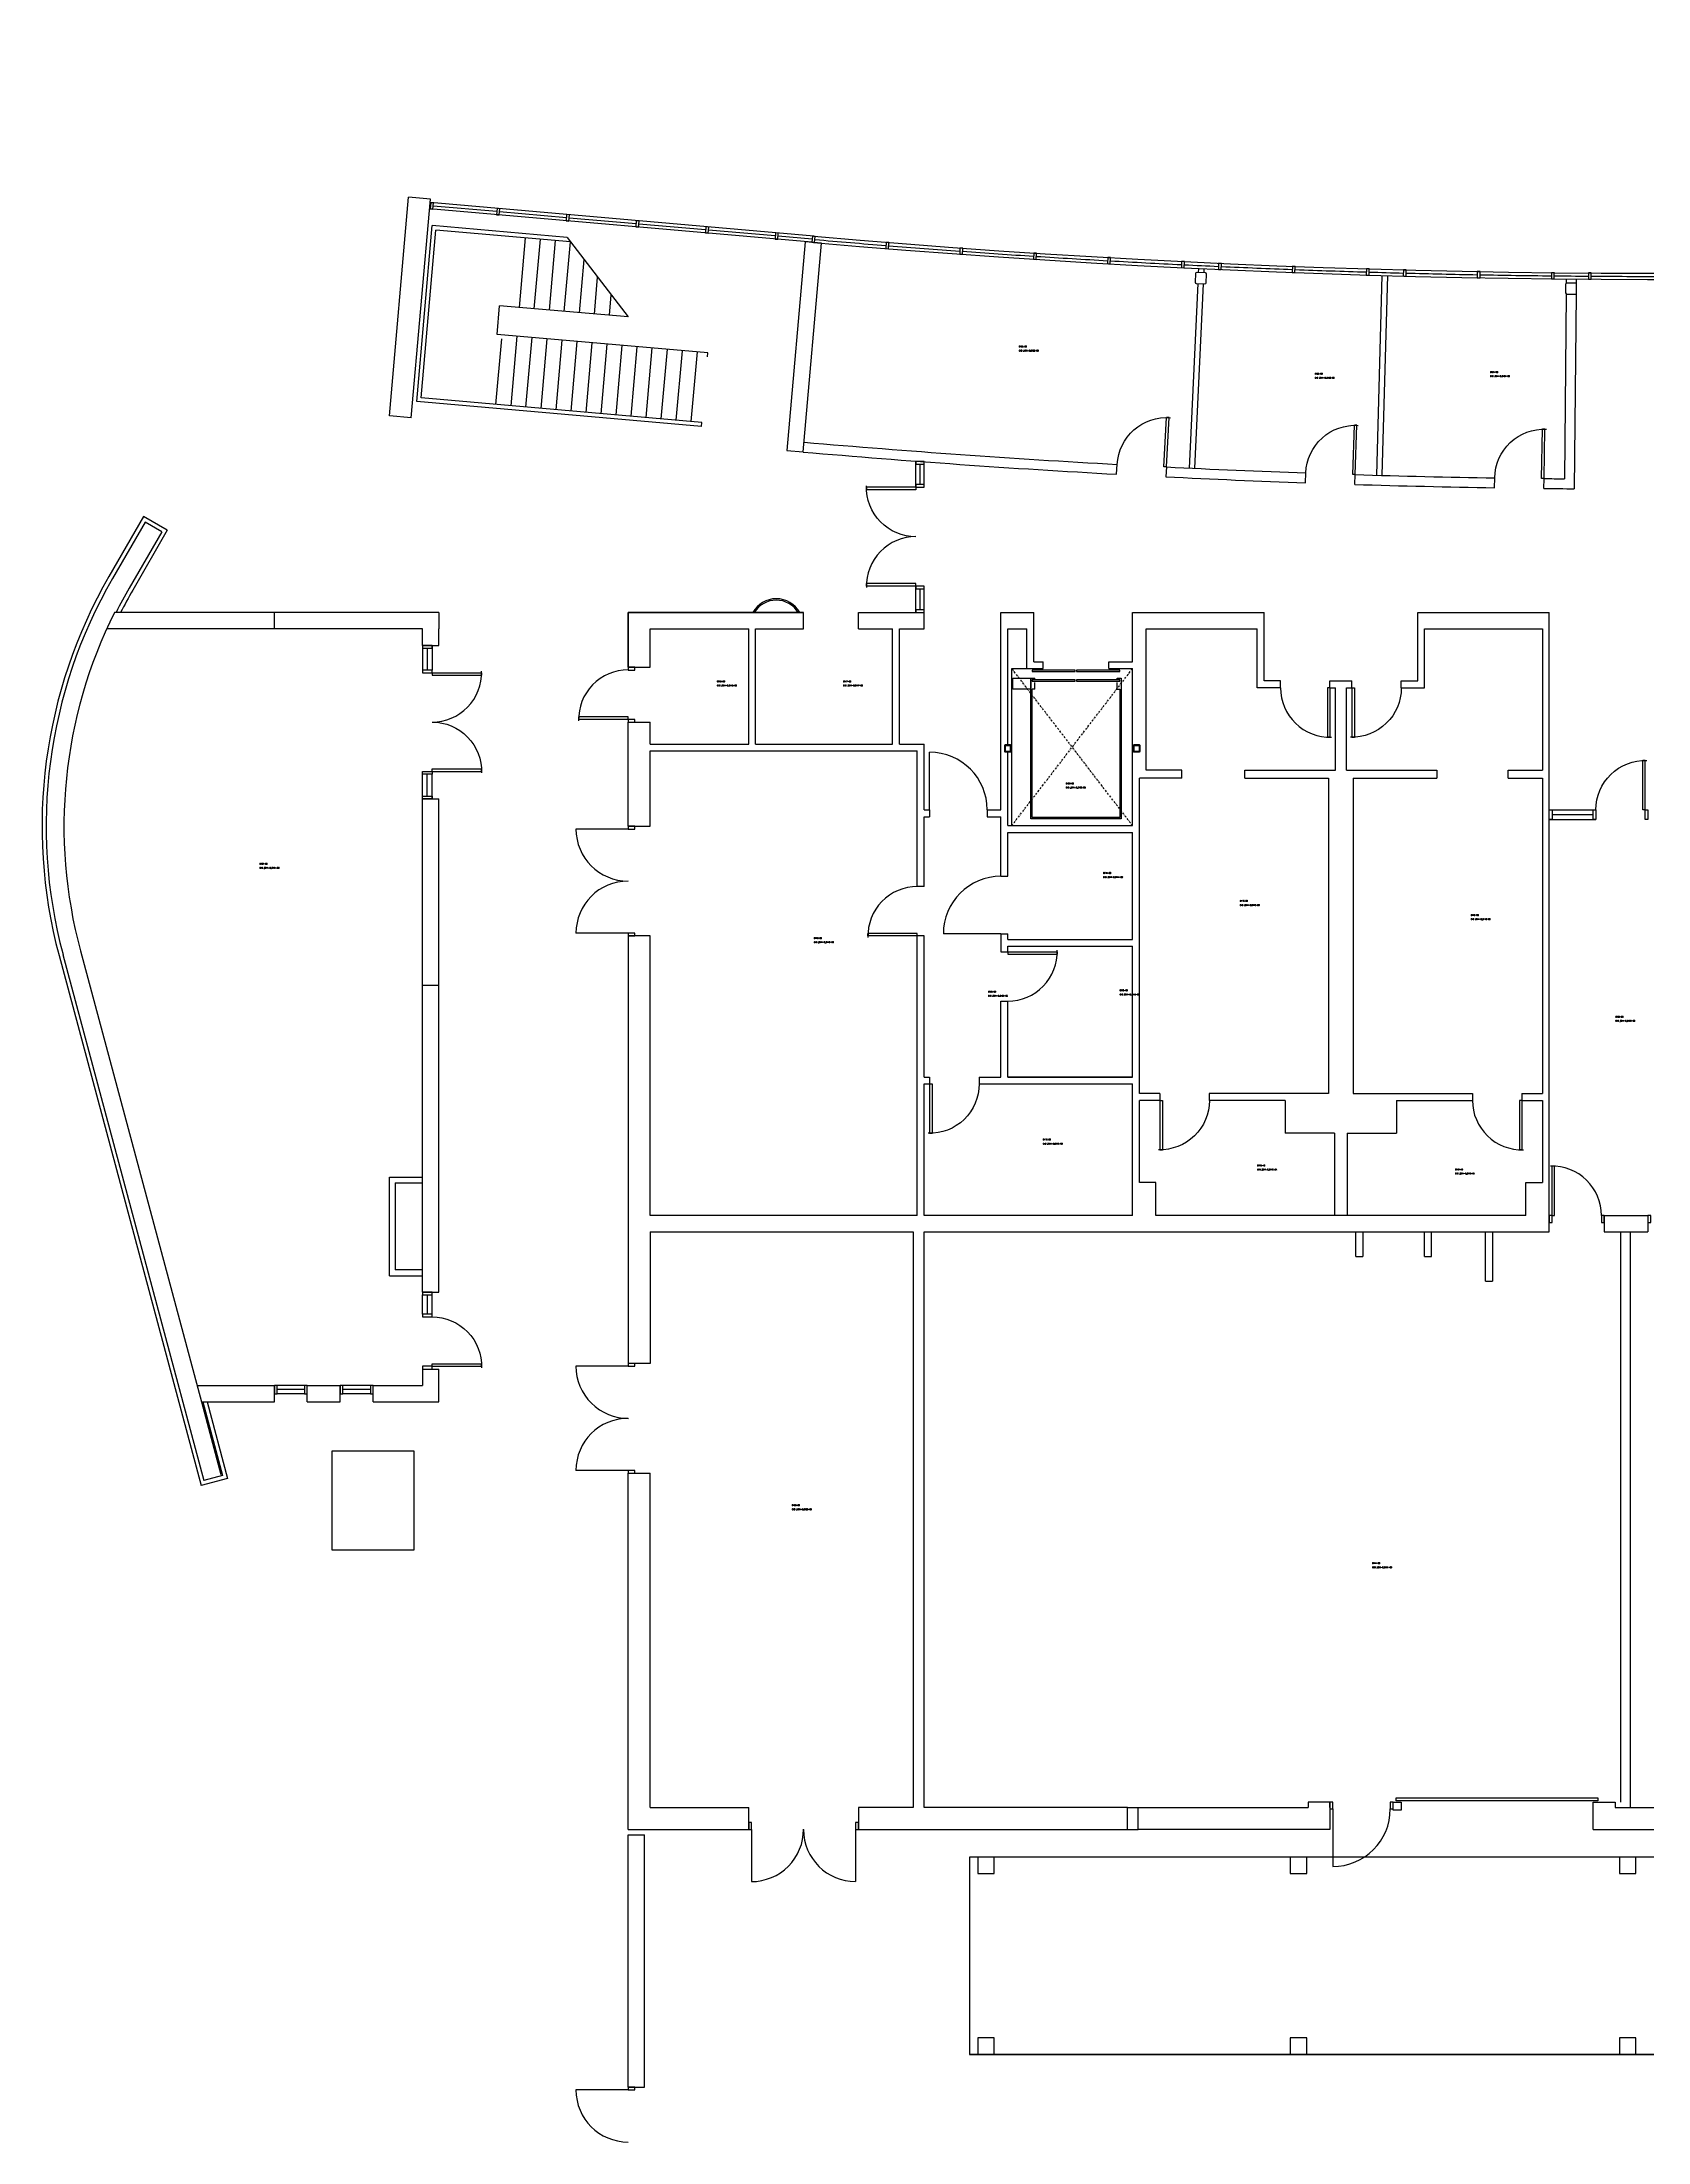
# Model space of a CAD drawing. Header units: inches. Extents: x -3087 to 2347, y -254 to 3466.
# Drawn here: x -2828 to -1656, y 1928 to 3460 of the extents above; entities that cross this region are included whole.
import ezdxf

# ---------------------------------------------------------------- set-up
doc = ezdxf.new("R2010")
doc.units = ezdxf.units.IN
doc.header["$LTSCALE"] = 10
doc.header["$MEASUREMENT"] = 0
doc.linetypes.add('DASHDOT2', pattern=[0.5, 0.25, -0.125, 0, -0.125])
doc.linetypes.add('HIDDEN2', pattern=[0.1875, 0.125, -0.0625])
for name, color, linetype in [('A-DOOR', 2, 'CONTINUOUS'), ('A-FLOR', 3, 'CONTINUOUS'), ('A-GLAZ', 1, 'CONTINUOUS'), ('A-GLAZ-SILL', 2, 'CONTINUOUS'), ('A-IDEN-CNUM', 7, 'CONTINUOUS'), ('A-IDEN-RNUM', 7, 'CONTINUOUS'), ('A-SITE', 3, 'CONTINUOUS'), ('A-WALL', 5, 'CONTINUOUS')]:
    doc.layers.add(name, color=color, linetype=linetype)
doc.styles.add('ROOMSNUMBER', font='TXT.SHX', dxfattribs={"height": 1})

msp = doc.modelspace()

# ---------------------------------------------------------------- linework, layer by layer
at = {"layer": 'A-DOOR'}
for p, q in [((-2009.1, 3150.3), (-2007.2, 3186.2)), ((-2007.3, 3150.2), (-2005.4, 3186.2)), ((-2005.4, 3186.2), (-2007.2, 3186.2)), ((-1871.4, 3144.7), (-1870.1, 3180.7)), ((-1868.3, 3180.6), (-1870.1, 3180.7)), ((-1869.6, 3144.6), (-1868.3, 3180.6)), ((-1733.6, 3141.8), (-1733, 3177.8)), ((-1731.2, 3177.7), (-1733, 3177.8)), ((-1731.8, 3141.7), (-1731.2, 3177.7)), ((-2007.3, 3150.2), (-2009.1, 3150.3)), ((-1869.6, 3144.6), (-1871.4, 3144.7)), ((-1731.8, 3141.7), (-1733.6, 3141.8)), ((-2190, 3135.3), (-2226, 3135.3)), ((-2226, 3135.3), (-2226, 3133.5)), ((-2190, 3135.3), (-2226, 3135.3)), ((-2226, 3135.3), (-2226, 3133.5)), ((-2190, 3133.5), (-2226, 3133.5)), ((-2190, 3133.5), (-2226, 3133.5)), ((-2190, 3135.3), (-2190, 3133.5)), ((-2190, 3135.3), (-2190, 3133.5)), ((-2190, 3065.1), (-2226, 3065.1)), ((-2226, 3063.3), (-2226, 3065.1)), ((-2190, 3063.3), (-2190, 3065.1)), ((-2190, 3063.3), (-2226, 3063.3)), ((-2543, 3000), (-2507, 3000)), ((-2543, 3000), (-2543, 2998.2)), ((-2543, 2998.2), (-2507, 2998.2)), ((-2507, 3000), (-2507, 2998.2)), ((-1888, 2989), (-1889.8, 2989)), ((-1889.8, 2989), (-1889.8, 2953)), ((-1888, 2989), (-1888, 2953)), ((-1872, 2989), (-1872, 2953)), ((-1872, 2989), (-1870.2, 2989)), ((-1870.2, 2989), (-1870.2, 2953)), ((-2400, 2967.8), (-2436, 2967.8)), ((-2436, 2966), (-2436, 2967.8)), ((-2400, 2966), (-2436, 2966)), ((-2400, 2966), (-2400, 2967.8)), ((-1888, 2953), (-1889.8, 2953)), ((-1872, 2953), (-1870.2, 2953)), ((-2543, 2928), (-2543, 2929.8)), ((-2543, 2929.8), (-2507, 2929.8)), ((-2543, 2928), (-2507, 2928)), ((-2507, 2928), (-2507, 2929.8)), ((-1659.8, 2900), (-1659.8, 2936)), ((-1658, 2936), (-1659.8, 2936)), ((-1658, 2900), (-1658, 2936)), ((-1658, 2900), (-1659.8, 2900)), ((-2189, 2809.8), (-2225, 2809.8)), ((-2225, 2808), (-2225, 2809.8)), ((-2189, 2808), (-2225, 2808)), ((-2189, 2808), (-2189, 2809.8)), ((-2123, 2796.5), (-2087, 2796.5)), ((-2123, 2796.5), (-2123, 2794.7)), ((-2123, 2794.7), (-2087, 2794.7)), ((-2087, 2796.5), (-2087, 2794.7)), ((-2180, 2700), (-2180, 2664)), ((-2180, 2700), (-2178.2, 2700)), ((-2178.2, 2700), (-2178.2, 2664)), ((-2012, 2688), (-2012, 2652)), ((-2012, 2688), (-2010.2, 2688)), ((-2010.2, 2688), (-2010.2, 2652)), ((-1748, 2688), (-1749.8, 2688)), ((-1749.8, 2688), (-1749.8, 2652)), ((-1748, 2688), (-1748, 2652)), ((-2180, 2664), (-2178.2, 2664)), ((-2012, 2652), (-2010.2, 2652)), ((-1748, 2652), (-1749.8, 2652)), ((-1726, 2604), (-1726, 2640)), ((-1724.2, 2604), (-1724.2, 2640)), ((-1726, 2604), (-1724.2, 2604)), ((-2543, 2494), (-2543, 2495.8)), ((-2543, 2495.8), (-2507, 2495.8)), ((-2543, 2494), (-2507, 2494)), ((-2507, 2494), (-2507, 2495.8))]:
    msp.add_line(p, q, dxfattribs=at)
at = {"layer": 'A-DOOR', "ltscale": 0.5}
for p, q in [((-2180, 2900), (-2180, 2942)), ((-2400, 2886), (-2438, 2886)), ((-2400, 2810), (-2438, 2810)), ((-2128, 2809.5), (-2170, 2809.5)), ((-2400, 2494), (-2438, 2494)), ((-2400, 2418), (-2438, 2418)), ((-2310, 2156), (-2310, 2118)), ((-2234, 2156), (-2234, 2118)), ((-2400, 1966), (-2438, 1966))]:
    msp.add_line(p, q, dxfattribs=at)
at = {"layer": 'A-DOOR', "linetype": 'Continuous', "ltscale": 0.5}
msp.add_line((-1886, 2171), (-1886, 2129), dxfattribs=at)
at = {"layer": 'A-DOOR', "ltscale": 0.5}
for points in [[(-2400, 3002), (-2395, 3002), (-2395, 3004), (-2400, 3004)], [(-2400, 2964), (-2395, 2964), (-2395, 2966), (-2400, 2966)], [(-2400, 2886), (-2395, 2886), (-2395, 2888), (-2400, 2888)], [(-2400, 2808), (-2395, 2808), (-2395, 2810), (-2400, 2810)], [(-2400, 2494), (-2395, 2494), (-2395, 2496), (-2400, 2496)], [(-2400, 2416), (-2395, 2416), (-2395, 2418), (-2400, 2418)], [(-2310, 2156), (-2310, 2161), (-2312, 2161), (-2312, 2156)], [(-2232, 2156), (-2232, 2161), (-2234, 2161), (-2234, 2156)], [(-2400, 1966), (-2395, 1966), (-2395, 1968), (-2400, 1968)]]:
    msp.add_lwpolyline(points, close=True, dxfattribs=at)
at = {"layer": 'A-DOOR'}
for points in [[(-1728, 2599), (-1726, 2599), (-1726, 2604), (-1728, 2604)], [(-1690, 2599), (-1688, 2599), (-1688, 2604), (-1690, 2604)], [(-1656, 2599), (-1654, 2599), (-1654, 2604), (-1656, 2604)]]:
    msp.add_lwpolyline(points, close=True, dxfattribs=at)
at = {"layer": 'A-DOOR', "linetype": 'Continuous', "ltscale": 0.5}
for points in [[(-1888, 2171), (-1886, 2171), (-1886, 2176), (-1888, 2176)], [(-1844, 2171), (-1842, 2171), (-1842, 2176), (-1844, 2176)], [(-1692.6, 2177), (-1839.6, 2177), (-1839.6, 2179), (-1692.6, 2179)]]:
    msp.add_lwpolyline(points, close=True, dxfattribs=at)
at = {"layer": 'A-DOOR', "ltscale": 0.5}
for centre, radius, start, end in [((-2180, 2900), 42, 0, 90), ((-2400, 2886), 38, 180, 270), ((-2128, 2809.5), 42, 90, 180), ((-2400, 2810), 38, 90, 180), ((-2400, 2494), 38, 180, 270.3565), ((-2400, 2418), 38, 90, 180), ((-2310, 2156), 38, 270, 0.3565), ((-2234, 2156), 38, 180, 270), ((-2400, 1966), 38, 180, 270)]:
    msp.add_arc(centre, radius, start, end, dxfattribs=at)
at = {"layer": 'A-DOOR', "linetype": 'Continuous', "ltscale": 0.5}
msp.add_arc((-1886, 2171), 42, 270, 0, dxfattribs=at)
at = {"layer": 'A-DOOR', "extrusion": (0, 0, -1)}
for centre, major_axis, start_param, end_param in [((-2007.3, 3150.2), (-34.2, 11.1), -0.262701, 1.337888), ((-1869.6, 3144.6), (10.8, 34.3), 4.440546, 6.041135), ((-1731.8, 3141.7), (-27.5, 23.3), -0.686305, 0.914284), ((-2190, 3135.3), (-25.5, 25.5), 3.926991, 5.52758), ((-2190, 3135.3), (-25.5, 25.5), 3.926991, 5.52758), ((-1872, 2989), (25.5, 25.5), 0.785398, 2.385987), ((-2543, 2928), (-25.5, 25.5), 0.785398, 2.385987), ((-1658, 2900), (25.5, 25.5), 3.926991, 5.52758), ((-2180, 2700), (25.5, 25.5), 0.785398, 2.385987), ((-2012, 2688), (25.5, 25.5), 0.785398, 2.385987), ((-2543, 2494), (25.5, 25.5), -0.785398, 0.815191)]:
    msp.add_ellipse(centre, major_axis=major_axis, ratio=1, start_param=start_param, end_param=end_param, dxfattribs=at)
at = {"layer": 'A-DOOR'}
for centre, major_axis, start_param, end_param in [((-2190, 3063.3), (25.5, 25.5), 0.785398, 2.385987), ((-2543, 3000), (25.5, 25.5), 3.926991, 5.52758), ((-2400, 2966), (25.5, 25.5), 0.785398, 2.385987), ((-1888, 2989), (-25.5, 25.5), 0.785398, 2.385987), ((-2189, 2808), (25.5, 25.5), 0.785398, 2.385987), ((-2123, 2796.5), (25.5, 25.5), 3.926991, 5.52758), ((-1748, 2688), (-25.5, 25.5), 0.785398, 2.385987), ((-1726, 2604), (30.1, 19.8), 5.700734, 7.301323)]:
    msp.add_ellipse(centre, major_axis=major_axis, ratio=1, start_param=start_param, end_param=end_param, dxfattribs=at)
at = {"layer": 'A-FLOR'}
for p, q in [((-2554.1, 3197.8), (-2542.9, 3326.3)), ((-2444.5, 3317.7), (-2542.9, 3326.3)), ((-2550.9, 3200.5), (-2540.2, 3323)), ((-2442, 3314.4), (-2540.2, 3323)), ((-2479.3, 3266.5), (-2474.9, 3317.3)), ((-2468.4, 3265.5), (-2463.9, 3316.4)), ((-2457.4, 3264.6), (-2453, 3315.4)), ((-2446.5, 3263.6), (-2442, 3314.4)), ((-2435.5, 3262.7), (-2432.1, 3301.5)), ((-2424.6, 3261.7), (-2422.2, 3288.6)), ((-2495.6, 3246.9), (-2493.8, 3267.8)), ((-2399.9, 3259.6), (-2493.8, 3267.8)), ((-2413.6, 3260.8), (-2412.3, 3275.7)), ((-2492.4, 3243.6), (-2496.6, 3195.7)), ((-2341.8, 3233.4), (-2495.6, 3246.9)), ((-2481.2, 3245.6), (-2485.6, 3194.8)), ((-2470.2, 3244.6), (-2474.7, 3193.8)), ((-2459.3, 3243.7), (-2463.7, 3192.9)), ((-2448.3, 3242.7), (-2452.7, 3191.9)), ((-2437.3, 3241.8), (-2441.8, 3190.9)), ((-2426.4, 3240.8), (-2430.8, 3190)), ((-2415.4, 3239.8), (-2419.9, 3189)), ((-2404.5, 3238.9), (-2408.9, 3188.1)), ((-2393.5, 3237.9), (-2398, 3187.1)), ((-2382.6, 3237), (-2387, 3186.2)), ((-2371.6, 3236), (-2376, 3185.2)), ((-2360.6, 3235), (-2365.1, 3184.2)), ((-2349.7, 3234.1), (-2354.1, 3183.3)), ((-2342, 3230.4), (-2341.8, 3233.4)), ((-2346.5, 3179.6), (-2554.1, 3197.8)), ((-2346.2, 3182.6), (-2550.9, 3200.5)), ((-2346.5, 3179.6), (-2346.2, 3182.6)), ((-2104, 3008), (-2097.3, 3008)), ((-2109, 3003), (-2097.3, 3003))]:
    msp.add_line(p, q, dxfattribs=at)
at = {"layer": 'A-FLOR', "linetype": 'Continuous'}
for p, q in [((-2444.5, 3317.7), (-2399.9, 3259.6)), ((-2097.3, 3003), (-2097.3, 3008)), ((-2049.3, 3003), (-2049.3, 3008))]:
    msp.add_line(p, q, dxfattribs=at)
at = {"layer": 'A-FLOR', "ltscale": 0.5}
for p, q in [((-2120, 2888.5), (-2120, 3003)), ((-2120, 3003), (-2109, 3003)), ((-2106.3, 2893.5), (-2106.3, 2996)), ((-2106.3, 2893.5), (-2106.3, 2996)), ((-2106.3, 2996), (-2103.3, 2996)), ((-2106.3, 2996), (-2103.3, 2996)), ((-2105.3, 2894.5), (-2105.3, 2988)), ((-2105.3, 2894.5), (-2105.3, 2988)), ((-2103.3, 2988), (-2105.3, 2988)), ((-2103.3, 2988), (-2105.3, 2988)), ((-2103.3, 2995.4), (-2103.3, 2996)), ((-2103.3, 2995.4), (-2103.3, 2996)), ((-2103.3, 2988), (-2103.3, 2992.8)), ((-2103.3, 2988), (-2103.3, 2992.8)), ((-2043.3, 2996), (-2040.3, 2996)), ((-2043.3, 2996), (-2040.3, 2996)), ((-2043.3, 2995.4), (-2043.3, 2996)), ((-2043.3, 2995.4), (-2043.3, 2996)), ((-2043.3, 2988), (-2043.3, 2992.8)), ((-2043.3, 2988), (-2043.3, 2992.8)), ((-2043.3, 2988), (-2041.3, 2988)), ((-2041.3, 2988), (-2041.3, 2894.5)), ((-2041.3, 2988), (-2041.3, 2894.5)), ((-2040.3, 2996), (-2040.3, 2893.5)), ((-2040.3, 2996), (-2040.3, 2893.5)), ((-2040.3, 2893.5), (-2106.3, 2893.5)), ((-2040.3, 2893.5), (-2106.3, 2893.5)), ((-2041.3, 2894.5), (-2105.3, 2894.5)), ((-2041.3, 2894.5), (-2105.3, 2894.5))]:
    msp.add_line(p, q, dxfattribs=at)
at = {"layer": 'A-FLOR', "linetype": 'DASHDOT2', "ltscale": 0.5}
for p, q in [((-2120, 2888.5), (-2032, 3003)), ((-2032, 2888.5), (-2120, 3003))]:
    msp.add_line(p, q, dxfattribs=at)
at = {"layer": 'A-FLOR', "linetype": 'Continuous', "ltscale": 0.5}
msp.add_line((-2043.3, 2988), (-2041.3, 2988), dxfattribs=at)
at = {"layer": 'A-FLOR', "ltscale": 0.5}
for points in [[(-2106.3, 2996), (-2106.3, 2988), (-2119.3, 2988), (-2119.3, 2996), (-2106.3, 2996)], [(-2105.3, 3001.9), (-2105.3, 3000.9), (-2073.8, 3000.9), (-2073.8, 3001.9), (-2105.3, 3001.9)], [(-2105.3, 2994.9), (-2105.3, 2993.9), (-2073.8, 2993.9), (-2073.8, 2994.9), (-2105.3, 2994.9)], [(-2105.3, 2994.9), (-2105.3, 2993.9), (-2073.8, 2993.9), (-2073.8, 2994.9), (-2105.3, 2994.9)], [(-2072.8, 3001.9), (-2072.8, 3000.9), (-2041.3, 3000.9), (-2041.3, 3001.9), (-2072.8, 3001.9)], [(-2072.8, 2994.9), (-2072.8, 2993.9), (-2041.3, 2993.9), (-2041.3, 2994.9), (-2072.8, 2994.9)], [(-2072.8, 2994.9), (-2072.8, 2993.9), (-2041.3, 2993.9), (-2041.3, 2994.9), (-2072.8, 2994.9)]]:
    msp.add_lwpolyline(points, dxfattribs=at)
at = {"layer": 'A-GLAZ', "ltscale": 0.5}
for p, q in [((-2264.5, 3318.5), (-2544.4, 3343)), ((-2265.9, 3314.1), (-2544.8, 3338.5)), ((-2190, 3135.3), (-2190, 3154.5)), ((-2184, 3135.3), (-2184, 3153.9)), ((-2190, 3044), (-2190, 3063.3)), ((-2184, 3044), (-2184, 3063.3)), ((-2550, 3020), (-2550, 3002)), ((-2543, 3020), (-2543, 3002)), ((-2550, 2908), (-2550, 2926)), ((-2543, 2908), (-2543, 2926)), ((-1728, 2900), (-1694, 2900)), ((-1728, 2893), (-1694, 2893)), ((-2550, 2532), (-2550, 2546)), ((-2543, 2532), (-2543, 2546)), ((-2634, 2480), (-2658, 2480)), ((-2636, 2474), (-2656, 2474)), ((-2586, 2480), (-2610, 2480)), ((-2588, 2474), (-2608, 2474))]:
    msp.add_line(p, q, dxfattribs=at)
for radius in [7059, 7054.5]:
    msp.add_arc((-1648, 10346), radius, 264.98679, 282.55664, dxfattribs=at)
at = {"layer": 'A-GLAZ-SILL'}
for p, q in [((-2495.8, 3336.5), (-2542.1, 3340.5)), ((-2445, 3332), (-2493.8, 3336.3)), ((-2394.2, 3327.6), (-2443, 3331.8)), ((-2343.4, 3323.1), (-2392.2, 3327.4)), ((-2292.6, 3318.7), (-2341.4, 3322.9)), ((-2265.7, 3316.3), (-2290.6, 3318.5))]:
    msp.add_line(p, q, dxfattribs=at)
at = {"layer": 'A-GLAZ-SILL', "linetype": 'Continuous'}
for p, q in [((-2187, 3137.3), (-2187, 3152.1)), ((-2636, 2477), (-2656, 2477)), ((-2588, 2477), (-2608, 2477))]:
    msp.add_line(p, q, dxfattribs=at)
at = {"layer": 'A-GLAZ-SILL', "linetype": 'Continuous', "ltscale": 0.5}
msp.add_line((-2187, 3046), (-2187, 3061.3), dxfattribs=at)
at = {"layer": 'A-GLAZ-SILL', "ltscale": 0.5}
for p, q in [((-2546.5, 3018), (-2546.5, 3002)), ((-2546.5, 2910), (-2546.5, 2926)), ((-1726, 2896.5), (-1696, 2896.5)), ((-2546.5, 2546), (-2546.5, 2532))]:
    msp.add_line(p, q, dxfattribs=at)
at = {"layer": 'A-GLAZ-SILL'}
for points in [[(-2544.3, 3338.4), (-2542.3, 3338.3), (-2541.9, 3342.8), (-2543.9, 3342.9)], [(-2496, 3334.2), (-2494, 3334), (-2493.6, 3338.5), (-2495.6, 3338.7)], [(-2445.2, 3329.8), (-2443.2, 3329.6), (-2442.8, 3334.1), (-2444.8, 3334.3)], [(-2394.4, 3325.3), (-2392.4, 3325.2), (-2392, 3329.6), (-2394, 3329.8)], [(-2343.6, 3320.9), (-2341.6, 3320.7), (-2341.2, 3325.2), (-2343.2, 3325.4)], [(-2292.8, 3316.4), (-2290.8, 3316.3), (-2290.4, 3320.7), (-2292.4, 3320.9)], [(-2265.9, 3314.1), (-2263.9, 3313.9), (-2263.5, 3318.4), (-2265.5, 3318.6)]]:
    msp.add_lwpolyline(points, close=True, dxfattribs=at)
at = {"layer": 'A-GLAZ-SILL', "linetype": 'Continuous'}
for points in [[(-2212, 3309.6), (-2210, 3309.4), (-2209.7, 3313.9), (-2211.7, 3314)], [(-2158.1, 3305.4), (-2156.1, 3305.3), (-2155.9, 3309.8), (-2157.9, 3309.9)], [(-2104.2, 3301.7), (-2102.3, 3301.6), (-2102, 3306.1), (-2104, 3306.2)], [(-2050.3, 3298.5), (-2048.3, 3298.4), (-2048.1, 3302.9), (-2050.1, 3303)], [(-1996.4, 3295.6), (-1994.4, 3295.5), (-1994.2, 3300), (-1996.2, 3300.1)], [(-1969.4, 3294.3), (-1967.4, 3294.2), (-1967.2, 3298.7), (-1969.2, 3298.8)], [(-1915.5, 3292.1), (-1913.5, 3292), (-1913.3, 3296.5), (-1915.3, 3296.6)], [(-1861.5, 3290.2), (-1859.5, 3290.1), (-1859.4, 3294.6), (-1861.4, 3294.7)], [(-1834.5, 3289.5), (-1832.5, 3289.4), (-1832.4, 3293.9), (-1834.4, 3294)], [(-1780.5, 3288.2), (-1778.5, 3288.2), (-1778.5, 3292.7), (-1780.5, 3292.7)], [(-1726.5, 3287.4), (-1724.5, 3287.4), (-1724.5, 3291.9), (-1726.5, 3291.9)], [(-1699.5, 3287.2), (-1697.5, 3287.2), (-1697.5, 3291.7), (-1699.5, 3291.7)], [(-2190, 3152.1), (-2184, 3152.1), (-2184, 3154.1), (-2190, 3154.1)], [(-2190, 3135.3), (-2184, 3135.3), (-2184, 3137.3), (-2190, 3137.3)], [(-2656, 2474), (-2656, 2480), (-2658, 2480), (-2658, 2474)], [(-2634, 2474), (-2634, 2480), (-2636, 2480), (-2636, 2474)], [(-2608, 2474), (-2608, 2480), (-2610, 2480), (-2610, 2474)], [(-2586, 2474), (-2586, 2480), (-2588, 2480), (-2588, 2474)]]:
    msp.add_lwpolyline(points, close=True, dxfattribs=at)
at = {"layer": 'A-GLAZ-SILL', "linetype": 'Continuous', "ltscale": 0.5}
for points in [[(-2190, 3061.3), (-2184, 3061.3), (-2184, 3063.3), (-2190, 3063.3)], [(-2190, 3044), (-2184, 3044), (-2184, 3046), (-2190, 3046)]]:
    msp.add_lwpolyline(points, close=True, dxfattribs=at)
at = {"layer": 'A-GLAZ-SILL', "ltscale": 0.5}
for points in [[(-2550, 3018), (-2543, 3018), (-2543, 3020), (-2550, 3020)], [(-2550, 3000), (-2543, 3000), (-2543, 3002), (-2550, 3002)], [(-2550, 2928), (-2543, 2928), (-2543, 2926), (-2550, 2926)], [(-2550, 2910), (-2543, 2910), (-2543, 2908), (-2550, 2908)], [(-1726, 2900), (-1726, 2893), (-1728, 2893), (-1728, 2900)], [(-1694, 2900), (-1694, 2893), (-1696, 2893), (-1696, 2900)], [(-1656, 2900), (-1656, 2893), (-1658, 2893), (-1658, 2900)], [(-2550, 2546), (-2543, 2546), (-2543, 2548), (-2550, 2548)], [(-2550, 2530), (-2543, 2530), (-2543, 2532), (-2550, 2532)], [(-2550, 2492), (-2543, 2492), (-2543, 2494), (-2550, 2494)]]:
    msp.add_lwpolyline(points, close=True, dxfattribs=at)
at = {"layer": 'A-GLAZ-SILL', "linetype": 'Continuous'}
for start, end in [(264.99462, 265.41712), (265.43336, 265.85556), (265.8718, 266.29419), (266.31043, 266.73257), (266.74881, 267.17117), (267.1874, 267.39039), (267.40662, 267.82864), (267.84488, 268.26693), (268.28317, 268.48615), (268.50239, 268.92416), (268.9404, 269.36266), (269.3789, 269.58188), (269.59812, 270.02046)]:
    msp.add_arc((-1648, 10346), 7056.8, start, end, dxfattribs=at)
at = {"layer": 'A-SITE', "ltscale": 0.5}
msp.add_line((-240.9, 1991.9), (-2150.9, 1991.9), dxfattribs=at)
msp.add_lwpolyline([(-2150.9, 2135.9), (-2150.9, 1991.9), (-240.9, 1991.9), (-240.9, 2135.9)], close=True, dxfattribs=at)
at = {"layer": 'A-WALL'}
for p, q in [((-2574.1, 3187.5), (-2560.2, 3346.9)), ((-2544.2, 3345.5), (-2560.2, 3346.9)), ((-2558.2, 3186.1), (-2544.2, 3345.5)), ((-2558.2, 3186.1), (-2574.1, 3187.5)), ((-2032, 3032), (-2032, 3044)), ((-2109, 3003), (-2109, 3032)), ((-2104, 3008), (-2104, 3032)), ((-2032, 3008), (-2032, 3032)), ((-2049.3, 3008), (-2032, 3008)), ((-2049.3, 3003), (-2032, 3003)), ((-2574, 2560), (-2574, 2632)), ((-2574, 2632), (-2550, 2632)), ((-2569.8, 2627.8), (-2569.8, 2564.3)), ((-2569.8, 2627.8), (-2550, 2627.8)), ((-1688, 2592), (-1656, 2592)), ((-1676, 2592), (-1676, 2176)), ((-1668.7, 2172), (-1668.7, 2592)), ((-2574, 2560), (-2550, 2560)), ((-2550, 2564.3), (-2569.8, 2564.3))]:
    msp.add_line(p, q, dxfattribs=at)
at = {"layer": 'A-WALL', "linetype": 'Continuous'}
for p, q in [((-2270.8, 3314.5), (-2284.2, 3162.1)), ((-2272.2, 3161.1), (-2258.9, 3313.5)), ((-2258.9, 3313.5), (-2270.8, 3314.5)), ((-1983.9, 3295), (-1984.1, 3292)), ((-1979.9, 3294.8), (-1980.1, 3291.8)), ((-1984.4, 3284), (-1990.8, 3149.4)), ((-1980.4, 3283.8), (-1986.8, 3149.2)), ((-1853.9, 3144.2), (-1849.8, 3289.9)), ((-1849.9, 3144.1), (-1845.8, 3289.8)), ((-1715.6, 3287.3), (-1715.7, 3284.1)), ((-1708.4, 3287.2), (-1708.4, 3284.1)), ((-1715.7, 3276.4), (-1717, 3141.6)), ((-1708.5, 3276.4), (-1709.8, 3134.3)), ((-2284.2, 3162.1), (-2272.2, 3161.1)), ((-2043.7, 3144.9), (-2043.2, 3152.1)), ((-2007.3, 3150.2), (-2007.7, 3143)), ((-1905.8, 3138.6), (-1905.5, 3145.8)), ((-1869.8, 3137.4), (-1869.6, 3144.6)), ((-1768, 3135), (-1767.8, 3142.2)), ((-1732, 3134.5), (-1731.8, 3141.7)), ((-2658, 3032), (-2658, 3044)), ((-2272, 3044), (-2400, 3044)), ((-2400, 3044), (-2400, 3004)), ((-2272, 3032), (-2272, 3044)), ((-2128, 3044), (-2104, 3044)), ((-2128, 3032), (-2128, 3044)), ((-2104, 3032), (-2104, 3044)), ((-2550, 3020), (-2550, 3032)), ((-2550, 3020), (-2538, 3020)), ((-2538, 3020), (-2538, 3032)), ((-2384, 3004), (-2384, 3032)), ((-2384, 3032), (-2312, 3032)), ((-2307, 3032), (-2272, 3032)), ((-2123, 3032), (-2109, 3032)), ((-2123, 2947.3), (-2123, 3032)), ((-2400, 3004), (-2384, 3004)), ((-2400, 2964), (-2384, 2964)), ((-2123, 2888.5), (-2123, 2942.3)), ((-2123, 2851.5), (-2123, 2883.5)), ((-2550, 2772), (-2538, 2772)), ((-2550, 2492), (-2550, 2480)), ((-2550, 2492), (-2538, 2492)), ((-2538, 2468), (-2538, 2492)), ((-2658, 2468), (-2658, 2480)), ((-2634, 2468), (-2634, 2480)), ((-2610, 2468), (-2610, 2480)), ((-2586, 2468), (-2586, 2480)), ((-2400, 2416), (-2384, 2416)), ((-1888, 2176), (-1904, 2176)), ((-1904, 2176), (-1904, 2172)), ((-1888, 2172), (-1888, 2176)), ((-1696, 2176), (-1680, 2176)), ((-1680, 2176), (-1680, 2172))]:
    msp.add_line(p, q, dxfattribs=at)
at = {"layer": 'A-WALL', "ltscale": 0.5}
for p, q in [((-2753.4, 3114), (-2778.7, 3070.3)), ((-2736.1, 3104), (-2753.4, 3114)), ((-2752.3, 3109.9), (-2776.1, 3068.8)), ((-2740.2, 3102.9), (-2763.9, 3061.7)), ((-2736.1, 3104), (-2761.3, 3060.2)), ((-2740.2, 3102.9), (-2752.3, 3109.9)), ((-2538, 3044), (-2774.6, 3044)), ((-2538, 3044), (-2538, 3032)), ((-2400, 3044), (-2272, 3044)), ((-2400, 3004), (-2400, 3044)), ((-2272, 3032), (-2272, 3044)), ((-2232, 3032), (-2232, 3044)), ((-2232, 3044), (-2184, 3044)), ((-2184, 3032), (-2184, 3044)), ((-2032, 3032), (-2032, 3044)), ((-2032, 3044), (-1936, 3044)), ((-1936, 3032), (-1936, 3044)), ((-1824, 3032), (-1824, 3044)), ((-1824, 3044), (-1728, 3044)), ((-1728, 3032), (-1728, 3044)), ((-2550, 3032), (-2780.4, 3032)), ((-2384, 3032), (-2312, 3032)), ((-2384, 3004), (-2384, 3032)), ((-2312, 2948), (-2312, 3032)), ((-2307, 2948), (-2307, 3032)), ((-2307, 3032), (-2272, 3032)), ((-2232, 3032), (-2207, 3032)), ((-2207, 2948), (-2207, 3032)), ((-2202, 2948), (-2202, 3032)), ((-2202, 3032), (-2184, 3032)), ((-2128, 2900), (-2128, 3032)), ((-2022, 3032), (-1941, 3032)), ((-2022, 2929), (-2022, 3032)), ((-1941, 2989), (-1941, 3032)), ((-1936, 2994), (-1936, 3032)), ((-1824, 2994), (-1824, 3032)), ((-1819, 2989), (-1819, 3032)), ((-1819, 3032), (-1733, 3032)), ((-1733, 3032), (-1733, 2929)), ((-1728, 2592), (-1728, 3032)), ((-2400, 3004), (-2384, 3004)), ((-2032, 2888.5), (-2032, 3003)), ((-1924, 2989), (-1941, 2989)), ((-1924, 2994), (-1936, 2994)), ((-1924, 2989), (-1924, 2994)), ((-1888, 2989), (-1888, 2994)), ((-1888, 2994), (-1872, 2994)), ((-1888, 2989), (-1884, 2989)), ((-1884, 2929), (-1884, 2989)), ((-1876, 2929), (-1876, 2989)), ((-1876, 2989), (-1872, 2989)), ((-1872, 2989), (-1872, 2994)), ((-1836, 2989), (-1836, 2994)), ((-1836, 2994), (-1824, 2994)), ((-1836, 2989), (-1819, 2989)), ((-2400, 2888), (-2400, 2964)), ((-2384, 2948), (-2384, 2964)), ((-2384, 2948), (-2312, 2948)), ((-2384, 2888), (-2384, 2943)), ((-2384, 2943), (-2189, 2943)), ((-2307, 2948), (-2207, 2948)), ((-2202, 2948), (-2184, 2948)), ((-2189, 2844), (-2189, 2943)), ((-2184, 2900), (-2184, 2948)), ((-1996, 2929), (-2022, 2929)), ((-1996, 2923), (-1996, 2929)), ((-1950, 2923), (-1950, 2929)), ((-1950, 2929), (-1884, 2929)), ((-1876, 2929), (-1810, 2929)), ((-1810, 2929), (-1810, 2923)), ((-1758, 2923), (-1758, 2929)), ((-1758, 2929), (-1733, 2929)), ((-1996, 2923), (-2027, 2923)), ((-2027, 2693), (-2027, 2923)), ((-1950, 2923), (-1889, 2923)), ((-1889, 2923), (-1889, 2693)), ((-1871, 2923), (-1871, 2693)), ((-1871, 2923), (-1810, 2923)), ((-1758, 2923), (-1733, 2923)), ((-1733, 2923), (-1733, 2693)), ((-2550, 2548), (-2550, 2908)), ((-2550, 2908), (-2538, 2908)), ((-2538, 2548), (-2538, 2908)), ((-2184, 2900), (-2180, 2900)), ((-2180, 2900), (-2180, 2895)), ((-2138, 2900), (-2138, 2895)), ((-2138, 2900), (-2128, 2900)), ((-2400, 2888), (-2384, 2888)), ((-2184, 2895), (-2180, 2895)), ((-2184, 2844), (-2184, 2895)), ((-2138, 2895), (-2128, 2895)), ((-2128, 2851.5), (-2128, 2895)), ((-2123, 2888.5), (-2032, 2888.5)), ((-2123, 2883.5), (-2032, 2883.5)), ((-2032, 2805.5), (-2032, 2883.5)), ((-2128, 2851.5), (-2123, 2851.5)), ((-2184, 2844), (-2189, 2844)), ((-2400, 2808), (-2400, 2496)), ((-2384, 2808), (-2400, 2808)), ((-2384, 2604), (-2384, 2808)), ((-2189, 2604), (-2189, 2808)), ((-2184, 2808), (-2189, 2808)), ((-2184, 2803), (-2184, 2808)), ((-2184, 2705), (-2184, 2807)), ((-2128, 2809.5), (-2123, 2809.5)), ((-2128, 2809.5), (-2128, 2796.5)), ((-2123, 2805.5), (-2123, 2809.5)), ((-2123, 2805.5), (-2032, 2805.5)), ((-2815.1, 2793.7), (-2711.5, 2407)), ((-2812.2, 2794.4), (-2709.4, 2410.6)), ((-2799.5, 2797.2), (-2711.2, 2468)), ((-2128, 2796.5), (-2123, 2796.5)), ((-2123, 2800.5), (-2032, 2800.5)), ((-2123, 2796.5), (-2123, 2800.5)), ((-2032, 2705), (-2032, 2800.5)), ((-2128, 2760.5), (-2123, 2760.5)), ((-2128, 2705), (-2128, 2760.5)), ((-2123, 2705), (-2123, 2760.5)), ((-2184, 2705), (-2180, 2705)), ((-2184, 2604), (-2184, 2700)), ((-2184, 2700), (-2180, 2700)), ((-2180, 2705), (-2180, 2700)), ((-2144, 2705), (-2128, 2705)), ((-2144, 2705), (-2144, 2700)), ((-2144, 2700), (-2128, 2700)), ((-2128, 2700), (-2032, 2700)), ((-2123, 2705), (-2032, 2705)), ((-2032, 2705), (-2123, 2705)), ((-2032, 2604), (-2032, 2700)), ((-2012, 2693), (-2027, 2693)), ((-2027, 2628), (-2027, 2688)), ((-2012, 2688), (-2027, 2688)), ((-2012, 2693), (-2012, 2688)), ((-1976, 2693), (-1976, 2688)), ((-1889, 2693), (-1976, 2693)), ((-1920.6, 2688), (-1976, 2688)), ((-1889, 2693), (-1950, 2693)), ((-1889, 2693), (-1950, 2693)), ((-1920.6, 2688), (-1920.6, 2664)), ((-1871, 2693), (-1810, 2693)), ((-1871, 2693), (-1784, 2693)), ((-1839.4, 2688), (-1839.4, 2664)), ((-1839.4, 2688), (-1784, 2688)), ((-1784, 2693), (-1784, 2688)), ((-1748, 2693), (-1748, 2688)), ((-1748, 2693), (-1733, 2693)), ((-1748, 2688), (-1733, 2688)), ((-1733, 2688), (-1733, 2628)), ((-1884.6, 2664), (-1920.6, 2664)), ((-1884.6, 2664), (-1884.6, 2604)), ((-1875.4, 2664), (-1839.4, 2664)), ((-1875.4, 2664), (-1875.4, 2604)), ((-2015, 2628), (-2027, 2628)), ((-2015, 2604), (-2015, 2628)), ((-1745, 2628), (-1733, 2628)), ((-1745, 2604), (-1745, 2628)), ((-2189, 2604), (-2384, 2604)), ((-2384, 2592), (-2192, 2592)), ((-2384, 2592), (-2384, 2496)), ((-2192, 2592), (-2192, 2172)), ((-2032, 2604), (-2184, 2604)), ((-2184, 2172), (-2184, 2592)), ((-2184, 2592), (-1728, 2592)), ((-1745, 2604), (-2015, 2604)), ((-1869, 2574), (-1869, 2592)), ((-1864, 2592), (-1864, 2574)), ((-1819, 2574), (-1819, 2592)), ((-1814, 2574), (-1814, 2592)), ((-1774.5, 2556), (-1774.5, 2592)), ((-1769.3, 2556), (-1769.3, 2592)), ((-1688, 2604), (-1688, 2592)), ((-1688, 2604), (-1656, 2604)), ((-1656, 2604), (-1656, 2592)), ((-1869, 2574), (-1864, 2574)), ((-1819, 2574), (-1814, 2574)), ((-2550, 2548), (-2538, 2548)), ((-1774.5, 2556), (-1769.5, 2556)), ((-2384, 2496), (-2400, 2496)), ((-2714.5, 2480), (-2658, 2480)), ((-2711.2, 2468), (-2658, 2468)), ((-2711.2, 2468), (-2697, 2415)), ((-2710.2, 2468), (-2695.8, 2414.3)), ((-2707.1, 2468), (-2692.1, 2412.1)), ((-2634, 2480), (-2610, 2480)), ((-2634, 2468), (-2610, 2468)), ((-2586, 2480), (-2550, 2480)), ((-2586, 2468), (-2538, 2468)), ((-2538, 2468), (-2538, 2480)), ((-2692.1, 2412.1), (-2711.5, 2407)), ((-2695.8, 2414.3), (-2709.4, 2410.6)), ((-2400, 2156), (-2400, 2416)), ((-2384, 2172), (-2384, 2416)), ((-2384, 2172), (-2312, 2172)), ((-2312, 2156), (-2312, 2172)), ((-2192, 2172), (-2232, 2172)), ((-2232, 2172), (-2232, 2156)), ((-2035.8, 2172), (-2184, 2172)), ((-1680, 2172), (-1176, 2172)), ((-2400, 2156), (-2312, 2156)), ((-2400, 2152), (-2388, 2152)), ((-2400, 1968), (-2400, 2152)), ((-2388, 1968), (-2388, 2152)), ((-2232, 2156), (-2035.8, 2156)), ((-1696, 2156), (-1160, 2156)), ((-2400, 1968), (-2388, 1968))]:
    msp.add_line(p, q, dxfattribs=at)
at = {"layer": 'A-WALL', "linetype": 'Continuous', "ltscale": 0.5}
for p, q in [((-1888, 2176), (-1888, 2156)), ((-1696, 2156), (-1696, 2176)), ((-2035.8, 2172), (-2027.8, 2172)), ((-2027.8, 2172), (-1904, 2172)), ((-2035.8, 2156), (-2027.8, 2156)), ((-1888, 2156), (-2027.8, 2156))]:
    msp.add_line(p, q, dxfattribs=at)
at = {"layer": 'A-WALL', "linetype": 'HIDDEN2', "ltscale": 0.25}
for p, q in [((-2035.8, 2156), (-2035.8, 2172)), ((-2027.8, 2156), (-2027.8, 2172))]:
    msp.add_line(p, q, dxfattribs=at)
at = {"layer": 'A-WALL'}
for points in [[(-1985.3, 3292.1), (-1985.8, 3291.8), (-1986.1, 3291.3), (-1986.4, 3284.9), (-1986.1, 3284.2), (-1985.7, 3284.1), (-1979.2, 3283.7), (-1978.6, 3284), (-1978.4, 3284.5), (-1978.1, 3290.9), (-1978.3, 3291.5), (-1978.8, 3291.7)], [(-1715.3, 3284.3), (-1715.8, 3284.1), (-1716.1, 3283.6), (-1716.1, 3277.1), (-1715.8, 3276.5), (-1715.4, 3276.3), (-1708.9, 3276.3), (-1708.3, 3276.5), (-1708.1, 3277), (-1708.1, 3283.5), (-1708.2, 3284), (-1708.8, 3284.3)], [(-2556, 2432), (-2616, 2432), (-2616, 2360), (-2556, 2360)], [(-2144.9, 2123.9), (-2132.9, 2123.9), (-2132.9, 2135.9), (-2144.9, 2135.9)], [(-1916.9, 2123.9), (-1904.9, 2123.9), (-1904.9, 2135.9), (-1916.9, 2135.9)], [(-1676.9, 2123.9), (-1664.9, 2123.9), (-1664.9, 2135.9), (-1676.9, 2135.9)], [(-2144.9, 1991.9), (-2132.9, 1991.9), (-2132.9, 2003.9), (-2144.9, 2003.9)], [(-1916.9, 1991.9), (-1904.9, 1991.9), (-1904.9, 2003.9), (-1916.9, 2003.9)], [(-1676.9, 1991.9), (-1664.9, 1991.9), (-1664.9, 2003.9), (-1676.9, 2003.9)]]:
    msp.add_lwpolyline(points, close=True, dxfattribs=at)
at = {"layer": 'A-WALL', "linetype": 'Continuous'}
for points in [[(-2125, 2942.3), (-2121, 2942.3, 0.414214), (-2120.5, 2942.8), (-2120.5, 2946.8, 0.414214), (-2121, 2947.3), (-2125, 2947.3, 0.414214), (-2125.5, 2946.8), (-2125.5, 2942.8, 0.414214)], [(-2031, 2942.3), (-2027, 2942.3, 0.414214), (-2026.5, 2942.8), (-2026.5, 2946.8, 0.414214), (-2027, 2947.3), (-2031, 2947.3, 0.414214), (-2031.5, 2946.8), (-2031.5, 2942.8, 0.414214)]]:
    msp.add_lwpolyline(points, format="xyb", close=True, dxfattribs=at)
for points in [[(-2125, 2942.8), (-2121, 2942.8), (-2121, 2946.8), (-2125, 2946.8)], [(-2031, 2942.8), (-2027, 2942.8), (-2027, 2946.8), (-2031, 2946.8)]]:
    msp.add_lwpolyline(points, close=True, dxfattribs=at)
at = {"layer": 'A-WALL', "linetype": 'Continuous', "ltscale": 0.5}
msp.add_lwpolyline([(-1836, 2176), (-1836, 2170), (-1842, 2170), (-1842, 2176)], close=True, dxfattribs=at)
at = {"layer": 'A-WALL', "linetype": 'Continuous'}
for radius, start, end in [(7212, 265.03446, 266.85496), (7204.8, 265.03446, 266.85524), (7212, 267.14117, 267.95111), (7204.8, 267.14145, 267.95144), (7204.8, 268.23765, 269.04723), (7204.8, 269.33344, 269.45156), (7212, 268.23732, 269.04685), (7212, 269.33306, 269.50919)]:
    msp.add_arc((-1648, 10346), radius, start, end, dxfattribs=at)
at = {"layer": 'A-WALL', "ltscale": 0.5}
for centre, radius, start, end in [((-2463, 2888), 364.5, 150, 195), ((-2463, 2888), 361.5, 150, 195), ((-2463, 2888), 347.5, 150, 153.3247), ((-2463, 2888), 344.5, 150, 153.0737), ((-2291.9, 3034.3), 19.7, 29.4869, 150.5128), ((-2291.9, 3034.3), 18.7, 31.2478, 148.7521), ((-2463, 2888), 348.5, 153.4073, 195.1004)]:
    msp.add_arc(centre, radius, start, end, dxfattribs=at)

# ---------------------------------------------------------------- texts
at = {"layer": 'A-IDEN-CNUM', "style": 'ROOMSNUMBER', "width": 0.85}
for s, p in [('CAD #041-0_0122-00', (-2114.8, 3234.5)), ('CAD #041-0_0123-00', (-1899, 3214.7)), ('CAD #041-0_0124-00', (-1771.1, 3215.9)), ('CAD #041-0_0118-00', (-2335, 2990.2)), ('CAD #041-0_0117-00', (-2243, 2990.2)), ('CAD #041-0_E100-00', (-2080.5, 2915.7)), ('CAD #041-0_0121-00', (-2668.7, 2857.1)), ('CAD #041-0_0114-00', (-2053.3, 2850.4)), ('CAD #041-0_0113-00', (-1953.6, 2830)), ('CAD #041-0_0112-00', (-1785.2, 2819.7)), ('CAD #041-0_0119-00', (-2264.3, 2802.9)), ('CAD #041-0_0100-0C', (-2137.3, 2763.8)), ('CAD #041-0_0115-00', (-2041.3, 2764.8)), ('CAD #041-0_0100-0B', (-1679.7, 2745.5)), ('CAD #041-0_0116-00', (-2097.3, 2655.9)), ('CAD #041-0_0113-0A', (-1940.9, 2637)), ('CAD #041-0_0112-0A', (-1796.6, 2634.1)), ('CAD #041-0_0120-00', (-2280.4, 2389.1)), ('CAD #041-0_0111-00', (-1857, 2346.8))]:
    msp.add_text(s, height=1, rotation=360, dxfattribs=at).set_placement(p)
at = {"layer": 'A-IDEN-RNUM', "style": 'ROOMSNUMBER', "width": 0.85}
for s, p in [('0122-00', (-2114.8, 3237.5)), ('0123-00', (-1899, 3217.7)), ('0124-00', (-1771.1, 3218.9)), ('0118-00', (-2335, 2993.2)), ('0117-00', (-2243, 2993.2)), ('E100-00', (-2080.5, 2918.7)), ('0121-00', (-2668.7, 2860.1)), ('0114-00', (-2053.3, 2853.4)), ('0113-00', (-1953.6, 2833)), ('0112-00', (-1785.2, 2822.7)), ('0119-00', (-2264.3, 2805.9)), ('0100-C0', (-2137.3, 2766.8)), ('0115-00', (-2041.3, 2767.8)), ('0100-B0', (-1679.7, 2748.5)), ('0116-00', (-2097.3, 2658.9)), ('0113-A0', (-1940.9, 2640)), ('0112-A0', (-1796.6, 2637.1)), ('0120-00', (-2280.4, 2392.1)), ('0111-00', (-1857, 2349.8))]:
    msp.add_text(s, height=1, rotation=360, dxfattribs=at).set_placement(p)

doc.saveas('drawing.dxf')
